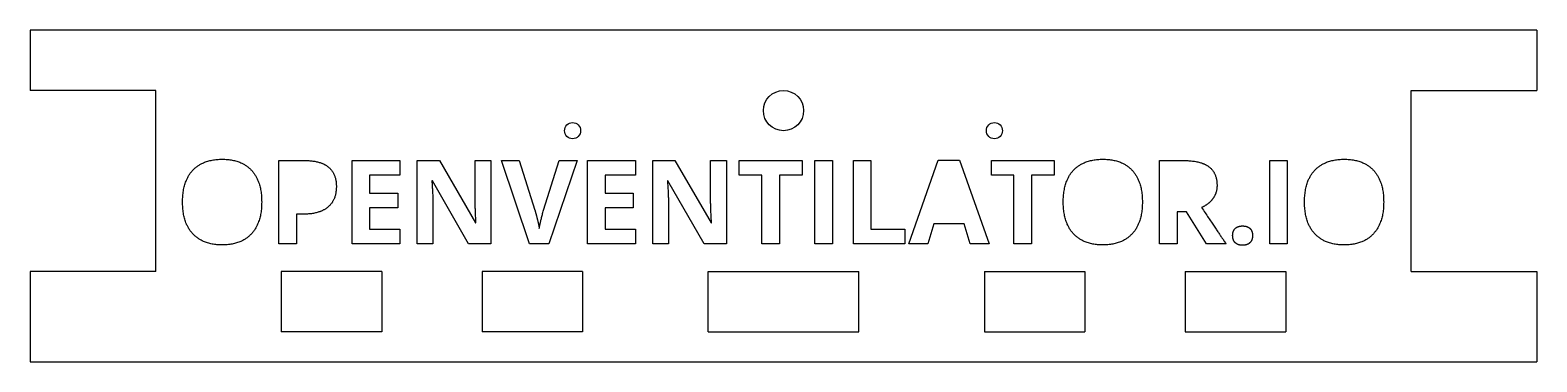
# Model space of a CAD drawing. Extents: x -150 to 150, y 250 to 316.
import ezdxf

# ---------------------------------------------------------------- set-up
doc = ezdxf.new("R2010")
doc.units = 0
doc.header["$MEASUREMENT"] = 0
doc.layers.add('VISIBLE', color=7, linetype='CONTINUOUS')

msp = doc.modelspace()

# ---------------------------------------------------------------- linework, layer by layer
at = {"layer": 'VISIBLE'}
for p, q in [((150, 316), (-150, 316)), ((-150, 316), (-150, 304)), ((150, 316), (150, 304)), ((-125, 304), (-150, 304)), ((-125, 268), (-125, 304)), ((125, 268), (125, 304)), ((125, 304), (150, 304)), ((-100.47, 273.5), (-100.47, 290.05)), ((-100.47, 290.05), (-95.18, 290.05)), ((-85.91, 273.5), (-85.91, 290.05)), ((-85.91, 290.05), (-76.38, 290.05)), ((-76.38, 290.05), (-76.38, 287.17)), ((-72.93, 273.5), (-72.93, 290.05)), ((-72.93, 290.05), (-68.5, 290.05)), ((-68.5, 290.05), (-61.31, 277.65)), ((-61.4, 282.21), (-61.4, 290.05)), ((-61.4, 290.05), (-58.24, 290.05)), ((-58.24, 290.05), (-58.24, 273.5)), ((-50.55, 273.5), (-56.16, 290.05)), ((-56.16, 290.05), (-52.62, 290.05)), ((-52.62, 290.05), (-49.5, 280.2)), ((-47.77, 280.2), (-44.64, 290.05)), ((-41.1, 290.05), (-46.72, 273.5)), ((-44.64, 290.05), (-41.1, 290.05)), ((-39.01, 273.5), (-39.01, 290.05)), ((-39.01, 290.05), (-29.48, 290.05)), ((-29.48, 290.05), (-29.48, 287.17)), ((-26.03, 273.5), (-26.03, 290.05)), ((-26.03, 290.05), (-21.61, 290.05)), ((-21.61, 290.05), (-14.42, 277.65)), ((-14.51, 282.21), (-14.51, 290.05)), ((-14.51, 290.05), (-11.35, 290.05)), ((-11.35, 290.05), (-11.35, 273.5)), ((-8.8, 287.13), (-8.8, 290.05)), ((-8.8, 290.05), (3.69, 290.05)), ((3.69, 290.05), (3.69, 287.13)), ((6.24, 273.5), (6.24, 290.05)), ((6.24, 290.05), (9.75, 290.05)), ((9.75, 290.05), (9.75, 273.5)), ((13.91, 273.5), (13.91, 290.05)), ((13.91, 290.05), (17.42, 290.05)), ((17.42, 290.05), (17.42, 276.4)), ((24.93, 273.5), (30.77, 290.12)), ((30.77, 290.12), (35.06, 290.12)), ((35.06, 290.12), (40.93, 273.5)), ((41.39, 287.13), (41.39, 290.05)), ((41.39, 290.05), (53.89, 290.05)), ((53.89, 290.05), (53.89, 287.13)), ((74.88, 273.5), (74.88, 290.05)), ((74.88, 290.05), (79.71, 290.05)), ((96.8, 273.5), (96.8, 290.05)), ((96.8, 290.05), (100.31, 290.05)), ((100.31, 290.05), (100.31, 273.5)), ((-76.38, 287.17), (-82.4, 287.17)), ((-82.4, 287.17), (-82.4, 283.54)), ((-69.9, 286.02), (-70.01, 286.02)), ((-62.7, 273.5), (-69.9, 286.02)), ((-29.48, 287.17), (-35.5, 287.17)), ((-35.5, 287.17), (-35.5, 283.54)), ((-23.01, 286.02), (-23.11, 286.02)), ((-15.81, 273.5), (-23.01, 286.02)), ((-4.31, 287.13), (-8.8, 287.13)), ((-4.31, 273.5), (-4.31, 287.13)), ((3.69, 287.13), (-0.8, 287.13)), ((-0.8, 287.13), (-0.8, 273.5)), ((45.89, 287.13), (41.39, 287.13)), ((45.89, 273.5), (45.89, 287.13)), ((53.89, 287.13), (49.4, 287.13)), ((49.4, 287.13), (49.4, 273.5)), ((-82.4, 283.54), (-76.79, 283.54)), ((-76.79, 283.54), (-76.79, 280.66)), ((-35.5, 283.54), (-29.9, 283.54)), ((-29.9, 283.54), (-29.9, 280.66)), ((-95.45, 279.39), (-96.96, 279.39)), ((-96.96, 279.39), (-96.96, 273.5)), ((-76.79, 280.66), (-82.4, 280.66)), ((-82.4, 280.66), (-82.4, 276.4)), ((-69.79, 281.29), (-69.79, 273.5)), ((-29.9, 280.66), (-35.5, 280.66)), ((-35.5, 280.66), (-35.5, 276.4)), ((-22.89, 281.29), (-22.89, 273.5)), ((78.39, 279.85), (78.39, 273.5)), ((80.26, 279.85), (78.39, 279.85)), ((84.21, 273.5), (80.26, 279.85)), ((-82.4, 276.4), (-76.38, 276.4)), ((-76.38, 276.4), (-76.38, 273.5)), ((-61.31, 277.65), (-61.23, 277.65)), ((-35.5, 276.4), (-29.48, 276.4)), ((-29.48, 276.4), (-29.48, 273.5)), ((-14.42, 277.65), (-14.34, 277.65)), ((17.42, 276.4), (24.14, 276.4)), ((24.14, 276.4), (24.14, 273.5)), ((29.91, 277.44), (28.71, 273.5)), ((35.95, 277.44), (29.91, 277.44)), ((37.14, 273.5), (35.95, 277.44)), ((-96.96, 273.5), (-100.47, 273.5)), ((-76.38, 273.5), (-85.91, 273.5)), ((-69.79, 273.5), (-72.93, 273.5)), ((-58.24, 273.5), (-62.7, 273.5)), ((-46.72, 273.5), (-50.55, 273.5)), ((-29.48, 273.5), (-39.01, 273.5)), ((-22.89, 273.5), (-26.03, 273.5)), ((-11.35, 273.5), (-15.81, 273.5)), ((-0.8, 273.5), (-4.31, 273.5)), ((9.75, 273.5), (6.24, 273.5)), ((24.14, 273.5), (13.91, 273.5)), ((28.71, 273.5), (24.93, 273.5)), ((40.93, 273.5), (37.14, 273.5)), ((49.4, 273.5), (45.89, 273.5)), ((78.39, 273.5), (74.88, 273.5)), ((88.11, 273.5), (84.21, 273.5)), ((100.31, 273.5), (96.8, 273.5)), ((-125, 268), (-150, 268)), ((-150, 268), (-150, 250)), ((-100, 268), (-100, 256)), ((-80, 268), (-100, 268)), ((-80, 268), (-80, 256)), ((-60, 268), (-60, 256)), ((-40, 268), (-60, 268)), ((-40, 268), (-40, 256)), ((-15, 256), (-15, 268)), ((-15, 268), (15, 268)), ((15, 256), (15, 268)), ((40, 268), (60, 268)), ((40, 268), (40, 256)), ((60, 268), (60, 256)), ((80, 268), (100, 268)), ((80, 268), (80, 256)), ((100, 268), (100, 256)), ((125, 268), (150, 268)), ((150, 268), (150, 250)), ((-80, 256), (-100, 256)), ((-40, 256), (-60, 256)), ((-15, 256), (15, 256)), ((40, 256), (60, 256)), ((80, 256), (100, 256)), ((-150, 250), (150, 250))]:
    msp.add_line(p, q, dxfattribs=at)
for centre, radius in [((0, 300), 4), ((-41.99, 296), 1.6), ((41.99, 296), 1.6)]:
    msp.add_circle(centre, radius, dxfattribs=at)
for points in [[(-119.65, 281.82), (-119.65, 285.95), (-117.61, 288.13)], [(-117.61, 288.13), (-115.57, 290.31), (-111.75, 290.31)], [(-111.75, 290.31), (-107.94, 290.31), (-105.92, 288.11)], [(-105.92, 288.11), (-103.9, 285.92), (-103.9, 281.8)], [(-95.18, 290.05), (-92.17, 290.05), (-90.6, 288.75)], [(-90.6, 288.75), (-89.03, 287.46), (-89.03, 284.89)], [(55.7, 281.82), (55.7, 285.95), (57.74, 288.13)], [(57.74, 288.13), (59.78, 290.31), (63.6, 290.31)], [(63.6, 290.31), (67.41, 290.31), (69.43, 288.11)], [(69.43, 288.11), (71.45, 285.92), (71.45, 281.8)], [(79.71, 290.05), (83.08, 290.05), (84.7, 288.82)], [(84.7, 288.82), (86.32, 287.59), (86.32, 285.09)], [(103.74, 281.82), (103.74, 285.95), (105.78, 288.13)], [(105.78, 288.13), (107.83, 290.31), (111.64, 290.31)], [(111.64, 290.31), (115.45, 290.31), (117.48, 288.11)], [(117.48, 288.11), (119.5, 285.92), (119.5, 281.8)], [(-70.01, 286.02), (-69.79, 282.7), (-69.79, 281.29)], [(-23.11, 286.02), (-22.89, 282.7), (-22.89, 281.29)], [(86.32, 285.09), (86.32, 283.63), (85.51, 282.49)], [(-89.03, 284.89), (-89.03, 282.21), (-90.7, 280.8)], [(-61.23, 277.65), (-61.4, 280.88), (-61.4, 282.21)], [(-14.34, 277.65), (-14.51, 280.88), (-14.51, 282.21)], [(85.51, 282.49), (84.71, 281.36), (83.24, 280.71)], [(-117.61, 275.48), (-119.65, 277.69), (-119.65, 281.82)], [(-103.9, 281.8), (-103.9, 277.69), (-105.93, 275.48)], [(-90.7, 280.8), (-92.37, 279.39), (-95.45, 279.39)], [(-49.5, 280.2), (-49.25, 279.33), (-48.97, 278.17)], [(-48.62, 276.56), (-48.5, 277.6), (-47.77, 280.2)], [(57.74, 275.48), (55.7, 277.69), (55.7, 281.82)], [(71.45, 281.8), (71.45, 277.69), (69.42, 275.48)], [(83.24, 280.71), (86.98, 275.13), (88.11, 273.5)], [(105.78, 275.48), (103.74, 277.69), (103.74, 281.82)], [(119.5, 281.8), (119.5, 277.69), (117.46, 275.48)], [(-48.97, 278.17), (-48.69, 277.01), (-48.62, 276.56)], [(89.43, 275.12), (89.43, 276.07), (89.94, 276.55)], [(89.94, 276.55), (90.45, 277.04), (91.42, 277.04)], [(91.42, 277.04), (92.36, 277.04), (92.88, 276.54)], [(92.88, 276.54), (93.39, 276.05), (93.39, 275.12)], [(-111.77, 273.27), (-115.58, 273.27), (-117.61, 275.48)], [(-105.93, 275.48), (-107.97, 273.27), (-111.77, 273.27)], [(63.58, 273.27), (59.77, 273.27), (57.74, 275.48)], [(69.42, 275.48), (67.38, 273.27), (63.58, 273.27)], [(89.95, 273.7), (89.43, 274.2), (89.43, 275.12)], [(91.42, 273.19), (90.47, 273.19), (89.95, 273.7)], [(92.87, 273.71), (92.35, 273.19), (91.42, 273.19)], [(93.39, 275.12), (93.39, 274.22), (92.87, 273.71)], [(111.62, 273.27), (107.81, 273.27), (105.78, 275.48)], [(117.46, 275.48), (115.42, 273.27), (111.62, 273.27)]]:
    msp.add_open_spline(points, degree=2, dxfattribs=at)

doc.saveas('drawing.dxf')
